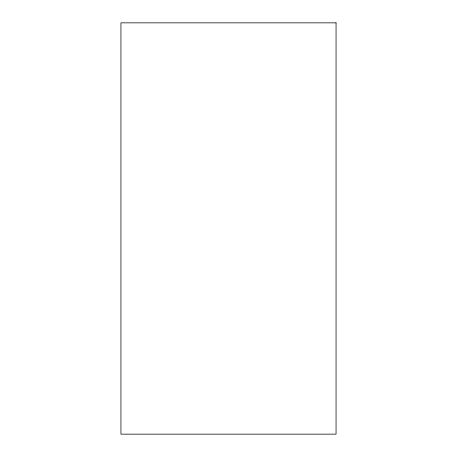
<?xml version="1.0" encoding="UTF-8"?>
<svg xmlns="http://www.w3.org/2000/svg" width="457" height="457" viewBox="0 0 457 457"><rect width="100%" height="100%" fill="white"/><g stroke="black" fill="none" stroke-linecap="round" stroke-linejoin="round"><path stroke-width="0.69" d="M336.055 22.85L120.945 22.85L120.945 434.15L336.055 434.15L336.055 22.85"/></g></svg>
